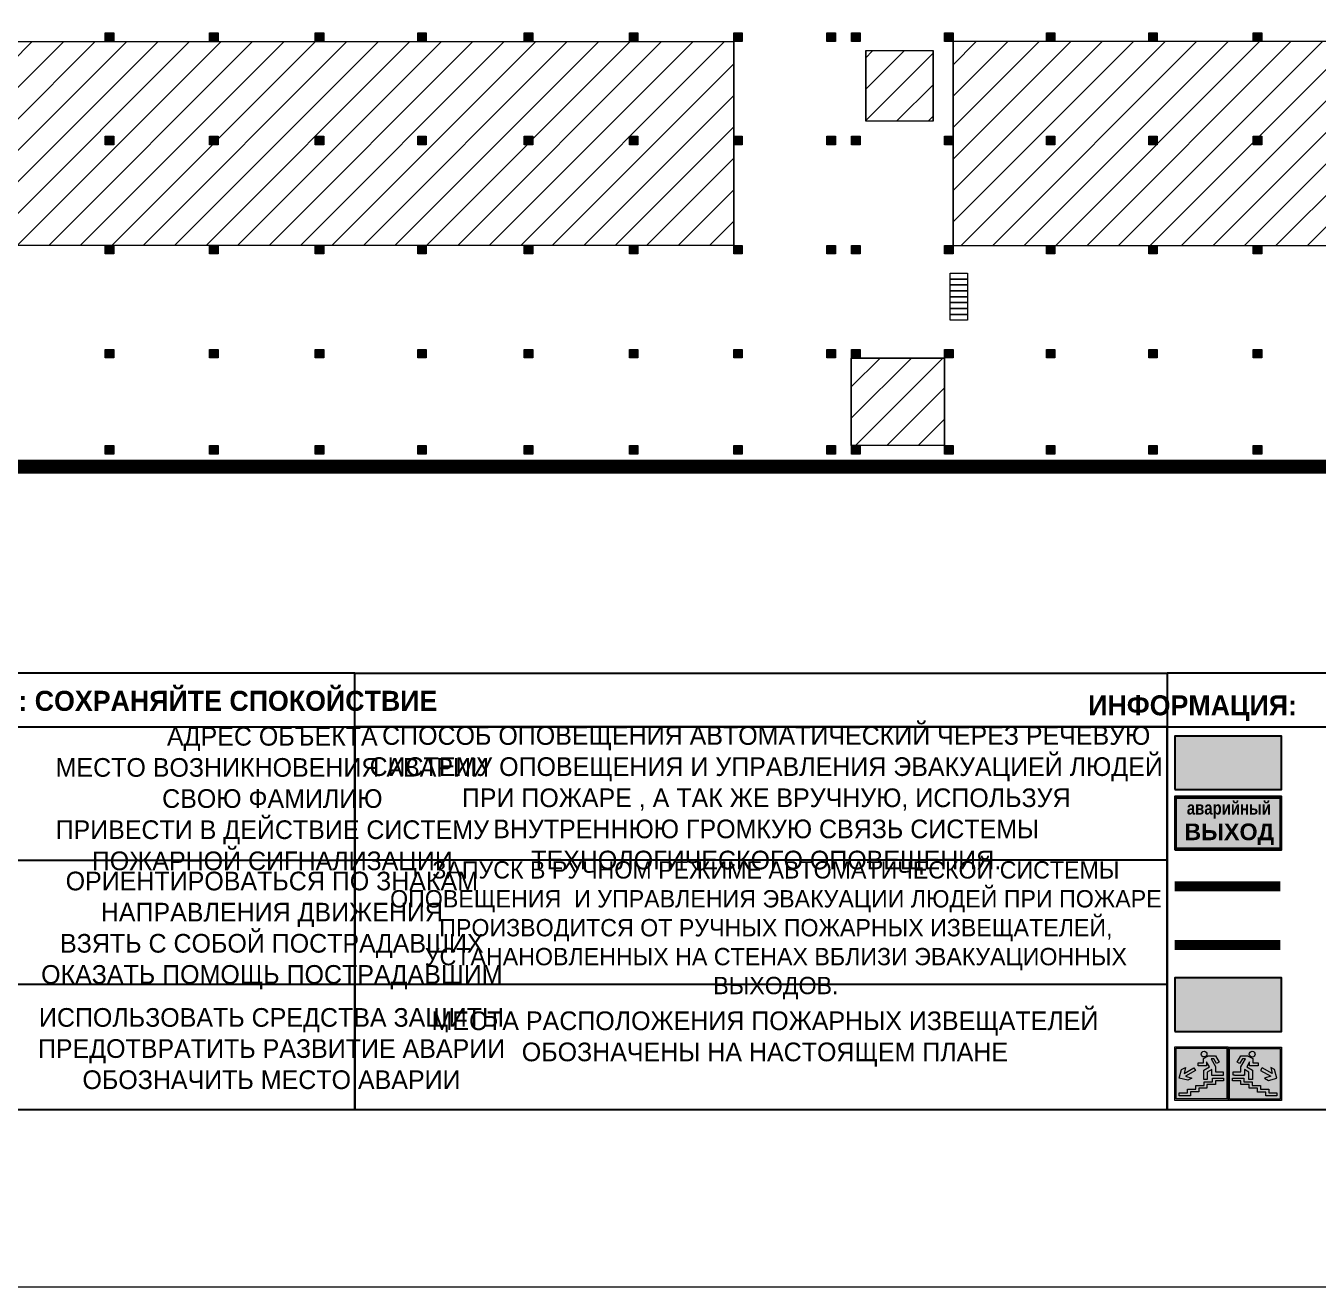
# Model space of a CAD drawing. Header units: millimetres. Extents: x 13810 to 67229, y 12374 to 21950.
# Drawn here: x 30680.8 to 30874.4, y 13755.9 to 13945 of the extents above; entities that cross this region are included whole.
import ezdxf

# ---------------------------------------------------------------- set-up
doc = ezdxf.new("R2010")
doc.units = ezdxf.units.MM
doc.linetypes.add('GOST2.303 4', pattern=[7, 5, -2, 0])
doc.layers.add('План_Штампы', color=7, linetype='Continuous')
doc.styles.add('обычный', font='arial.ttf')

# ---------------------------------------------------------------- blocks, each defined once
blk = doc.blocks.new('A$C41C009D9')
at = {"true_color": 0xffffff}
blk.add_hatch(color=7, dxfattribs=at).paths.add_polyline_path([(0, 8), (-16, 8), (-16, 0), (0, 0)])
h = blk.add_hatch(color=126)
h.dxf.hatch_style = 1
h.paths.add_polyline_path([(-15.8, 7.8), (-15.8, 0.2), (-0.2, 0.2), (-0.2, 7.8)])
at = {"color": 126}
for points in [[(-16, 0), (0, 0), (0, 8), (-16, 8)], [(-16, 0), (0, 0), (0, 8), (-16, 8)], [(-15.8, 7.8), (-0.2, 7.8), (-0.2, 0.2), (-15.8, 0.2)]]:
    blk.add_lwpolyline(points, close=True, dxfattribs=at)
at = {"color": 7, "true_color": 0xffffff, "insert": (-15.8, 7.3), "char_height": 2.5, "width": 15.5999, "attachment_point": 1, "style": 'обычный'}
blk.add_mtext('\\pi1.6133;{\\fArial|b1|i0|c204|p34;\\H0.8x;\\W0.8;аварийный\\H1.25x;\\W1;\\P\\pi1.2327;ВЫХОД}', dxfattribs=at)
blk = doc.blocks.new('A$C32E8229D')
at = {"true_color": 0xffffff}
blk.add_hatch(color=7, dxfattribs=at).paths.add_polyline_path([(0, 0), (0, -8), (16, -8), (16, 0)])
h = blk.add_hatch(color=126)
h.paths.add_polyline_path([(0.2, -0.2), (15.8, -0.2), (15.8, -7.8), (0.2, -7.8)])
h.paths.add_polyline_path([(13.49, -2.05), (12.08, -2.05), (11.37, -2.63, 0.162397), (11.29, -2.84), (11.29, -3.63), (10.35, -3.63), (10.35, -4.05), (11.68, -4.05), (11.68, -3.48), (12.26, -4.28), (11.29, -5.1), (11.29, -6.78), (11.85, -6.78), (11.85, -5.44), (12.8, -4.64), (12.8, -5.94), (14.46, -5.94), (14.46, -5.39), (13.45, -5.39), (13.45, -3.97), (12.46, -2.59), (13.15, -2.59), (13.69, -3.34), (14.18, -3)], flags=16)
h.paths.add_polyline_path([(10.74, -1.82, 1), (11.8, -1.82, 1)], flags=16)
h.paths.add_polyline_path([(9.39, -3.59), (5.99, -3.59), (6.56, -3.03), (5.91, -3.03), (5.1, -3.83), (5.91, -4.64), (6.56, -4.64), (5.99, -4.09), (9.39, -4.09)], flags=16)
h.paths.add_polyline_path([(4.29, -1.08), (1.72, -1.08), (1.72, -6.6), (4.29, -6.6)], flags=16)
at = {"color": 126}
blk.add_lwpolyline([(16, -8), (0, -8), (0, 0), (16, 0)], close=True, dxfattribs=at)
blk = doc.blocks.new('A$C7B4425F7')
at = {"true_color": 0xffffff}
blk.add_hatch(color=7, dxfattribs=at).paths.add_polyline_path([(0, 0), (-16, 0), (-16, -8), (0, -8)])
h = blk.add_hatch(color=126)
h.paths.add_polyline_path([(-0.2, -0.2), (-15.8, -0.2), (-15.8, -7.8), (-0.2, -7.8)])
h.paths.add_polyline_path([(-11.76, -2.03), (-11.76, -3.66), (-11.17, -3.66, -0.568275), (-11.17, -6.18), (-12.58, -6.18), (-12.58, -2.03)], flags=16)
h.paths.add_polyline_path([(-13.33, -4.12, -0.495768), (-13.59, -6.18), (-15.03, -6.18), (-15.03, -2.03), (-13.59, -2.03, -0.487973)], flags=16)
h.paths.add_polyline_path([(-10.25, -2.03), (-9.48, -2.03), (-9.48, -6.18), (-10.25, -6.18)], flags=16)
h.paths.add_polyline_path([(-13.84, -3.69), (-14.24, -3.69), (-14.24, -3.03), (-13.9, -3.03, -0.692621)], flags=0)
h.paths.add_polyline_path([(-9.15, -2.03), (-8.4, -2.03), (-8.04, -3.07), (-7.68, -2.03), (-6.93, -2.03), (-7.64, -4.1), (-6.93, -6.18), (-7.68, -6.18), (-8.04, -5.14), (-8.4, -6.18), (-9.15, -6.18), (-8.44, -4.1)], flags=16)
h.paths.add_polyline_path([(-11.76, -4.46), (-11.42, -4.46, -0.692621), (-11.36, -5.12), (-11.76, -5.12)], flags=0)
h.paths.add_polyline_path([(-13.9, -5.2), (-14.24, -5.2), (-14.24, -4.55), (-13.84, -4.55, -0.708038)], flags=0)
edge = h.paths.add_edge_path(flags=16)
edge.add_ellipse((-5.51, -4.08), major_axis=(0, 2.05), ratio=0.586184, start_angle=0, end_angle=360)
edge = h.paths.add_edge_path(flags=0)
edge.add_ellipse((-5.51, -4.08), major_axis=(0, 1.14), ratio=0.454828, start_angle=0, end_angle=360)
h.paths.add_polyline_path([(-4.13, -4.96, 0.377264), (-3.48, -4.52, 0.0555), (-3.16, -2.03), (-1.66, -2.03), (-1.66, -4.96), (-0.96, -4.96), (-0.96, -7.01), (-1.75, -7.01), (-1.75, -6.18), (-3.3, -6.18), (-3.3, -7.02), (-4.13, -7.02)], flags=16)
h.paths.add_polyline_path([(-2.73, -2.91), (-2.28, -2.91), (-2.28, -4.96), (-3.05, -4.96, 0.079136)], flags=0)
at = {"color": 126}
blk.add_lwpolyline([(-16, -8), (0, -8), (0, 0), (-16, 0)], close=True, dxfattribs=at)
blk = doc.blocks.new('вниз 3')
at = {"lineweight": 0, "true_color": 0xffffff}
h = blk.add_hatch(color=7, dxfattribs=at)
h.dxf.hatch_style = 1
h.paths.add_polyline_path([(40997.5, -4475.69), (40997.25, -4475.28), (40995.76, -4476.15), (40995.97, -4475.23), (40995.39, -4475.56), (40995.05, -4476.83), (40996.33, -4477.17), (40996.91, -4476.83), (40996, -4476.55)], flags=0)
h.paths.add_polyline_path([(40999.81, -4473.95), (41000.22, -4473.95), (41000.64, -4474.67), (41001.03, -4474.43), (41000.46, -4473.49), (41000.42, -4473.49), (40999.43, -4473.49), (40998.68, -4473.92), (40998.68, -4474.57), (40997.88, -4474.57), (40997.88, -4475), (40999.14, -4475), (40999.14, -4474.43), (40999.14, -4474.38), (40999.59, -4475.15), (40998.72, -4475.67), (40998.72, -4477.06), (40999.24, -4477.06), (40999.24, -4475.96), (40999.95, -4475.56), (40999.95, -4476.43), (41001.61, -4476.43), (41001.61, -4475.88), (41000.47, -4475.88), (41000.47, -4475.12)], flags=0)
h.paths.add_polyline_path([(40999.2, -4473.24, 1), (40998.35, -4473.24, 1)], flags=0)
h.paths.add_polyline_path([(41000.46, -4477.26), (41001.69, -4477.26), (41001.69, -4476.84), (41000.03, -4476.84), (41000.03, -4477.39), (40998.78, -4477.39), (40998.78, -4477.95), (40997.53, -4477.95), (40997.53, -4478.5), (40996.29, -4478.5), (40996.29, -4479.06), (40995.05, -4479.06), (40995.05, -4479.48), (40995.29, -4479.48), (40996.72, -4479.48), (40996.72, -4478.92), (40997.97, -4478.92), (40997.97, -4478.36), (40999.2, -4478.36), (40999.2, -4477.81), (41000.46, -4477.81)], flags=0)
h.paths.add_polyline_path([(41002.37, -4472.17), (40994.37, -4472.17), (40994.37, -4480.17), (41002.37, -4480.17)])
h.paths.add_polyline_path([(41002.16, -4479.96), (40994.57, -4479.96), (40994.57, -4472.37), (41002.16, -4472.37)], flags=16)
h.paths.add_polyline_path([(41001.61, -4475.88), (41001.61, -4476.43), (40999.95, -4476.43), (40999.95, -4475.56), (40999.24, -4475.96), (40999.24, -4477.06), (40998.72, -4477.06), (40998.72, -4475.67), (40999.59, -4475.15), (40999.14, -4474.38), (40999.14, -4474.43), (40999.14, -4475), (40997.88, -4475), (40997.88, -4474.57), (40998.68, -4474.57), (40998.68, -4473.92), (40999.43, -4473.49), (41000.42, -4473.49), (41000.46, -4473.49), (41001.03, -4474.43), (41000.64, -4474.67), (41000.22, -4473.95), (40999.81, -4473.95), (41000.47, -4475.12), (41000.47, -4475.88)], flags=0)
h.paths.add_polyline_path([(41001.69, -4476.84), (41001.69, -4477.26), (41000.46, -4477.26), (41000.46, -4477.81), (40999.2, -4477.81), (40999.2, -4478.36), (40997.97, -4478.36), (40997.97, -4478.92), (40996.72, -4478.92), (40996.72, -4479.48), (40995.05, -4479.48), (40995.05, -4479.06), (40996.29, -4479.06), (40996.29, -4478.5), (40997.53, -4478.5), (40997.53, -4477.95), (40998.78, -4477.95), (40998.78, -4477.39), (41000.03, -4477.39), (41000.03, -4476.84)], flags=0)
h.paths.add_polyline_path([(40998.35, -4473.24, -1), (40999.2, -4473.24, -1)], flags=0)
h.paths.add_polyline_path([(40997.5, -4475.69), (40996, -4476.55), (40996.91, -4476.83), (40996.33, -4477.17), (40995.05, -4476.83), (40995.39, -4475.56), (40995.97, -4475.23), (40995.76, -4476.15), (40997.25, -4475.28)], flags=0)
at = {"lineweight": 0}
h = blk.add_hatch(color=126, dxfattribs=at)
h.dxf.hatch_style = 1
h.paths.add_polyline_path([(41002.16, -4472.37), (40994.57, -4472.37), (40994.57, -4479.96), (41002.16, -4479.96)])
h.paths.add_polyline_path([(40995.97, -4475.23), (40995.76, -4476.15), (40997.25, -4475.28), (40997.5, -4475.69), (40996, -4476.55), (40996.91, -4476.83), (40996.33, -4477.17), (40995.05, -4476.83), (40995.39, -4475.56)], flags=16)
h.paths.add_polyline_path([(40997.88, -4474.57), (40998.68, -4474.57), (40998.68, -4473.92), (40999.43, -4473.49), (41000.42, -4473.49), (41000.46, -4473.49), (41001.03, -4474.43), (41000.64, -4474.67), (41000.22, -4473.95), (40999.81, -4473.95), (41000.47, -4475.12), (41000.47, -4475.88), (41001.61, -4475.88), (41001.61, -4476.43), (40999.95, -4476.43), (40999.95, -4475.56), (40999.24, -4475.96), (40999.24, -4477.06), (40998.72, -4477.06), (40998.72, -4475.67), (40999.59, -4475.15), (40999.14, -4474.38), (40999.14, -4474.43), (40999.14, -4475), (40997.88, -4475)], flags=16)
h.paths.add_polyline_path([(40998.35, -4473.24, -1), (40999.2, -4473.24, -1)], flags=16)
h.paths.add_polyline_path([(40997.53, -4477.95), (40998.78, -4477.95), (40998.78, -4477.39), (41000.03, -4477.39), (41000.03, -4476.84), (41001.69, -4476.84), (41001.69, -4477.26), (41000.46, -4477.26), (41000.46, -4477.81), (40999.2, -4477.81), (40999.2, -4478.36), (40997.97, -4478.36), (40997.97, -4478.92), (40996.72, -4478.92), (40996.72, -4479.48), (40995.05, -4479.48), (40995.05, -4479.06), (40996.29, -4479.06), (40996.29, -4478.5), (40997.53, -4478.5)], flags=16)
at = {"lineweight": 0, "true_color": 0xffffff}
h = blk.add_hatch(color=7, dxfattribs=at)
h.dxf.hatch_style = 1
h.paths.add_polyline_path([(40999.2, -4473.24, 1), (40998.35, -4473.24, 1)])
h.paths.add_polyline_path([(40999.81, -4473.95), (41000.22, -4473.95), (41000.64, -4474.67), (41001.03, -4474.43), (41000.46, -4473.49), (41000.42, -4473.49), (40999.43, -4473.49), (40998.68, -4473.92), (40998.68, -4474.57), (40997.88, -4474.57), (40997.88, -4475), (40999.14, -4475), (40999.14, -4474.43), (40999.14, -4474.38), (40999.59, -4475.15), (40998.72, -4475.67), (40998.72, -4477.06), (40999.24, -4477.06), (40999.24, -4475.96), (40999.95, -4475.56), (40999.95, -4476.43), (41001.61, -4476.43), (41001.61, -4475.88), (41000.47, -4475.88), (41000.47, -4475.12)])
h.paths.add_polyline_path([(40999.2, -4477.81), (41000.46, -4477.81), (41000.46, -4477.26), (41001.69, -4477.26), (41001.69, -4476.84), (41000.03, -4476.84), (41000.03, -4477.39), (40998.78, -4477.39), (40998.78, -4477.95), (40997.53, -4477.95), (40997.53, -4478.5), (40996.29, -4478.5), (40996.29, -4479.06), (40995.05, -4479.06), (40995.05, -4479.48), (40995.29, -4479.48), (40996.72, -4479.48), (40996.72, -4478.92), (40997.97, -4478.92), (40997.97, -4478.36), (40999.2, -4478.36)])
h.paths.add_polyline_path([(40997.5, -4475.69), (40997.25, -4475.28), (40995.76, -4476.15), (40995.97, -4475.23), (40995.39, -4475.56), (40995.05, -4476.83), (40996.33, -4477.17), (40996.91, -4476.83), (40996, -4476.55)])
at = {"color": 126, "lineweight": 0}
for points in [[(40994.37, -4472.17), (41002.37, -4472.17), (41002.37, -4480.17), (40994.37, -4480.17)], [(40994.57, -4472.37), (41002.16, -4472.37), (41002.16, -4479.96), (40994.57, -4479.96)]]:
    blk.add_lwpolyline(points, close=True, dxfattribs=at)
for points in [[(40999.14, -4474.43), (40999.14, -4475), (40997.88, -4475), (40997.88, -4474.57), (40998.68, -4474.57), (40998.68, -4473.92), (40999.43, -4473.49), (41000.42, -4473.49), (41000.46, -4473.49), (41001.03, -4474.43), (41000.64, -4474.67), (41000.22, -4473.95), (40999.81, -4473.95), (41000.47, -4475.12), (41000.47, -4475.88), (41001.61, -4475.88), (41001.61, -4476.43), (40999.95, -4476.43), (40999.95, -4475.56), (40999.24, -4475.96), (40999.24, -4477.06), (40998.72, -4477.06), (40998.72, -4475.67), (40999.59, -4475.15), (40999.14, -4474.38), (40999.14, -4474.43)], [(40995.05, -4476.83), (40995.39, -4475.56), (40995.97, -4475.23), (40995.76, -4476.15), (40997.25, -4475.28), (40997.5, -4475.69), (40996, -4476.55), (40996.91, -4476.83), (40996.33, -4477.17), (40995.05, -4476.83)], [(40995.29, -4479.48), (40995.05, -4479.48), (40995.05, -4479.06), (40996.29, -4479.06), (40996.29, -4478.5), (40997.53, -4478.5), (40997.53, -4477.95), (40998.78, -4477.95), (40998.78, -4477.39), (41000.03, -4477.39), (41000.03, -4476.84), (41001.69, -4476.84), (41001.69, -4477.26), (41000.46, -4477.26), (41000.46, -4477.81), (40999.2, -4477.81), (40999.2, -4478.36), (40997.97, -4478.36), (40997.97, -4478.92), (40996.72, -4478.92), (40996.72, -4479.48), (40995.05, -4479.48)]]:
    blk.add_lwpolyline(points, dxfattribs=at)
blk.add_circle((40998.77, -4473.24), 0.426, dxfattribs=at)
blk = doc.blocks.new('вниз')
at = {"lineweight": 0, "true_color": 0xffffff}
h = blk.add_hatch(color=7, dxfattribs=at)
h.dxf.hatch_style = 1
h.paths.add_polyline_path([(40994.51, -4472.22), (40986.51, -4472.22), (40986.51, -4480.22), (40994.51, -4480.22)])
h.paths.add_polyline_path([(40994.31, -4472.42), (40994.31, -4480.01), (40986.71, -4480.01), (40986.71, -4472.42)], flags=16)
h.paths.add_polyline_path([(40988.43, -4473.53), (40989.43, -4473.53), (40990.19, -4473.96), (40990.19, -4474.6), (40991, -4474.6), (40991, -4475.06), (40989.73, -4475.06), (40989.73, -4474.46), (40989.3, -4475.18), (40990.17, -4475.7), (40990.17, -4477.11), (40989.63, -4477.11), (40989.63, -4476.01), (40988.94, -4475.59), (40988.94, -4476.46), (40988.94, -4476.46), (40987.47, -4476.46), (40987.26, -4476.46), (40987.26, -4475.92), (40988.4, -4475.92), (40988.4, -4475.2), (40989.1, -4473.99), (40988.66, -4473.99), (40988.24, -4474.7), (40987.86, -4474.47), (40988.41, -4473.56)], flags=0)
h.paths.add_polyline_path([(40990.55, -4473.29, -1), (40989.69, -4473.29, -1)], flags=0)
h.paths.add_polyline_path([(40988.85, -4476.89), (40988.85, -4477.43), (40990.1, -4477.43), (40990.1, -4477.99), (40991.34, -4477.99), (40991.34, -4478.54), (40992.59, -4478.54), (40992.59, -4479.09), (40993.83, -4479.09), (40993.83, -4479.52), (40992.17, -4479.52), (40992.17, -4478.97), (40990.91, -4478.97), (40990.91, -4478.41), (40989.68, -4478.41), (40989.68, -4477.86), (40988.43, -4477.86), (40988.43, -4477.31), (40987.6, -4477.31), (40987.18, -4477.31), (40987.18, -4476.89)], flags=0)
h.paths.add_polyline_path([(40991.61, -4475.33), (40993.12, -4476.2), (40992.9, -4475.27), (40993.48, -4475.6), (40993.83, -4476.88), (40992.56, -4477.22), (40991.97, -4476.88), (40992.9, -4476.61), (40991.38, -4475.74), (40991.58, -4475.39)], flags=0)
h.paths.add_polyline_path([(40990.19, -4473.96), (40989.43, -4473.53), (40988.43, -4473.53), (40988.41, -4473.56), (40987.86, -4474.47), (40988.24, -4474.7), (40988.66, -4473.99), (40989.1, -4473.99), (40988.4, -4475.2), (40988.4, -4475.92), (40987.26, -4475.92), (40987.26, -4476.46), (40987.47, -4476.46), (40988.94, -4476.46), (40988.94, -4476.27), (40988.94, -4475.59), (40989.63, -4476.01), (40989.63, -4477.11), (40990.17, -4477.11), (40990.17, -4475.7), (40989.3, -4475.18), (40989.73, -4474.46), (40989.73, -4475.06), (40991, -4475.06), (40991, -4474.6), (40990.19, -4474.6)], flags=0)
h.paths.add_polyline_path([(40990.55, -4473.29, 1), (40989.69, -4473.29, 1)], flags=0)
h.paths.add_polyline_path([(40991.61, -4475.33), (40991.58, -4475.39), (40991.38, -4475.74), (40992.9, -4476.61), (40991.97, -4476.88), (40992.56, -4477.22), (40993.83, -4476.88), (40993.48, -4475.6), (40992.9, -4475.27), (40993.12, -4476.2)], flags=0)
h.paths.add_polyline_path([(40990.1, -4477.43), (40988.85, -4477.43), (40988.85, -4476.89), (40987.18, -4476.89), (40987.18, -4477.31), (40987.6, -4477.31), (40988.43, -4477.31), (40988.43, -4477.86), (40989.68, -4477.86), (40989.68, -4478.41), (40990.91, -4478.41), (40990.91, -4478.97), (40992.17, -4478.97), (40992.17, -4479.52), (40993.83, -4479.52), (40993.83, -4479.09), (40992.59, -4479.09), (40992.59, -4478.54), (40991.34, -4478.54), (40991.34, -4477.99), (40990.1, -4477.99)], flags=0)
at = {"lineweight": 0}
h = blk.add_hatch(color=126, dxfattribs=at)
h.dxf.hatch_style = 1
h.paths.add_polyline_path([(40994.31, -4472.42), (40986.71, -4472.42), (40986.71, -4480.01), (40994.31, -4480.01)])
h.paths.add_polyline_path([(40988.43, -4473.53), (40989.43, -4473.53), (40990.19, -4473.96), (40990.19, -4474.6), (40991, -4474.6), (40991, -4475.06), (40989.73, -4475.06), (40989.73, -4474.46), (40989.3, -4475.18), (40990.17, -4475.7), (40990.17, -4477.11), (40989.63, -4477.11), (40989.63, -4476.01), (40988.94, -4475.59), (40988.94, -4476.46), (40988.94, -4476.46), (40987.47, -4476.46), (40987.26, -4476.46), (40987.26, -4475.92), (40988.4, -4475.92), (40988.4, -4475.2), (40989.1, -4473.99), (40988.66, -4473.99), (40988.24, -4474.7), (40987.86, -4474.47), (40988.41, -4473.56)], flags=16)
h.paths.add_polyline_path([(40990.55, -4473.29, -1), (40989.69, -4473.29, -1)], flags=16)
h.paths.add_polyline_path([(40988.85, -4476.89), (40988.85, -4477.43), (40990.1, -4477.43), (40990.1, -4477.99), (40991.34, -4477.99), (40991.34, -4478.54), (40992.59, -4478.54), (40992.59, -4479.09), (40993.83, -4479.09), (40993.83, -4479.52), (40992.17, -4479.52), (40992.17, -4478.97), (40990.91, -4478.97), (40990.91, -4478.41), (40989.68, -4478.41), (40989.68, -4477.86), (40988.43, -4477.86), (40988.43, -4477.31), (40987.6, -4477.31), (40987.18, -4477.31), (40987.18, -4476.89)], flags=16)
h.paths.add_polyline_path([(40991.61, -4475.33), (40993.12, -4476.2), (40992.9, -4475.27), (40993.48, -4475.6), (40993.83, -4476.88), (40992.56, -4477.22), (40991.97, -4476.88), (40992.9, -4476.61), (40991.38, -4475.74), (40991.58, -4475.39)], flags=16)
at = {"lineweight": 0, "true_color": 0xffffff}
h = blk.add_hatch(color=7, dxfattribs=at)
h.dxf.hatch_style = 1
h.paths.add_polyline_path([(40989.73, -4474.46), (40989.73, -4475.06), (40991, -4475.06), (40991, -4474.6), (40990.19, -4474.6), (40990.19, -4473.96), (40989.43, -4473.53), (40988.43, -4473.53), (40988.41, -4473.56), (40987.86, -4474.47), (40988.24, -4474.7), (40988.66, -4473.99), (40989.1, -4473.99), (40988.4, -4475.2), (40988.4, -4475.92), (40987.26, -4475.92), (40987.26, -4476.46), (40987.47, -4476.46), (40988.94, -4476.46), (40988.94, -4475.59), (40989.63, -4476.01), (40989.63, -4477.11), (40990.17, -4477.11), (40990.17, -4475.7), (40989.3, -4475.18)])
h.paths.add_polyline_path([(40989.69, -4473.29, 1), (40990.55, -4473.29, 1)])
h.paths.add_polyline_path([(40991.61, -4475.33), (40991.58, -4475.39), (40991.38, -4475.74), (40992.9, -4476.61), (40991.97, -4476.88), (40992.56, -4477.22), (40993.83, -4476.88), (40993.48, -4475.6), (40992.9, -4475.27), (40993.12, -4476.2)])
h.paths.add_polyline_path([(40990.1, -4477.43), (40988.85, -4477.43), (40988.85, -4476.89), (40987.18, -4476.89), (40987.18, -4477.31), (40987.6, -4477.31), (40988.43, -4477.31), (40988.43, -4477.86), (40989.68, -4477.86), (40989.68, -4478.41), (40990.91, -4478.41), (40990.91, -4478.97), (40992.17, -4478.97), (40992.17, -4479.52), (40993.83, -4479.52), (40993.83, -4479.09), (40992.59, -4479.09), (40992.59, -4478.54), (40991.34, -4478.54), (40991.34, -4477.99), (40990.1, -4477.99)])
at = {"color": 126, "lineweight": 0}
for points in [[(40986.51, -4472.22), (40994.51, -4472.22), (40994.51, -4480.22), (40986.51, -4480.22)], [(40986.71, -4472.42), (40994.31, -4472.42), (40994.31, -4480.01), (40986.71, -4480.01)]]:
    blk.add_lwpolyline(points, close=True, dxfattribs=at)
for points in [[(40987.47, -4476.46), (40987.26, -4476.46), (40987.26, -4475.92), (40988.4, -4475.92), (40988.4, -4475.2), (40989.1, -4473.99), (40988.66, -4473.99), (40988.24, -4474.7), (40987.86, -4474.47), (40988.41, -4473.56), (40988.43, -4473.53), (40989.43, -4473.53), (40990.19, -4473.96), (40990.19, -4474.6), (40991, -4474.6), (40991, -4475.06), (40989.73, -4475.06), (40989.73, -4474.46), (40989.3, -4475.18), (40990.17, -4475.7), (40990.17, -4477.11), (40989.63, -4477.11), (40989.63, -4476.01), (40988.94, -4475.59), (40988.94, -4476.46)], [(40987.47, -4476.46), (40988.94, -4476.46), (40988.94, -4476.27)], [(40991.58, -4475.39), (40991.38, -4475.74), (40992.9, -4476.61), (40991.97, -4476.88), (40992.56, -4477.22), (40993.83, -4476.88), (40993.48, -4475.6), (40992.9, -4475.27), (40993.12, -4476.2), (40991.61, -4475.33), (40991.58, -4475.39)], [(40987.6, -4477.31), (40987.18, -4477.31), (40987.18, -4476.89), (40988.85, -4476.89), (40988.85, -4477.43), (40990.1, -4477.43), (40990.1, -4477.99), (40991.34, -4477.99), (40991.34, -4478.54), (40992.59, -4478.54), (40992.59, -4479.09), (40993.83, -4479.09), (40993.83, -4479.52), (40992.17, -4479.52), (40992.17, -4478.97), (40990.91, -4478.97), (40990.91, -4478.41), (40989.68, -4478.41), (40989.68, -4477.86), (40988.43, -4477.86), (40988.43, -4477.31), (40987.6, -4477.31)]]:
    blk.add_lwpolyline(points, dxfattribs=at)
blk.add_circle((40990.12, -4473.29), 0.432, dxfattribs=at)

msp = doc.modelspace()

# ---------------------------------------------------------------- hatches: boundary and pattern name
at = {"lineweight": 0, "true_color": 0x000000}
h = msp.add_hatch(dxfattribs=at)
h.set_pattern_fill('ANSI31', color=18, scale=1.05, angle=180)
h.set_pattern_definition([(225, (47670.896, 22487.802), (2.35731723, -2.35731723), [])])
h.paths.add_polyline_path([(30962.76, 13896.46), (30962.76, 13884.63), (30976.38, 13884.63), (30976.38, 13896.46)])
h.paths.add_polyline_path([(30976.38, 13990.35), (30976.38, 14022.84), (30943.5, 14022.84), (30943.5, 13990.35)])
h.paths.add_polyline_path([(30912.41, 13884.27), (30926.01, 13884.27), (30926.01, 13896.46), (30912.41, 13896.46)])
h.paths.add_polyline_path([(30819.71, 13942.6), (30819.71, 13912.06), (30912.41, 13912.06), (30912.41, 13942.6)])
h.paths.add_polyline_path([(30818.43, 13882.05), (30818.43, 13895.17), (30804.48, 13895.17), (30804.48, 13882.05)])
h.paths.add_polyline_path([(30806.6, 13941.21), (30806.6, 13930.71), (30816.76, 13930.71), (30816.76, 13941.21)])
h.paths.add_polyline_path([(30805.44, 13993), (30817.26, 13993), (30817.26, 14004.23), (30805.44, 14004.23)])
h.paths.add_polyline_path([(30805.44, 14024.09), (30817.26, 14024.09), (30817.26, 14035.32), (30805.44, 14035.32)])
h.paths.add_polyline_path([(30693.93, 14021.54), (30693.93, 13991.64), (30786.82, 13991.64), (30786.82, 14021.54)])
h.paths.add_polyline_path([(30678.66, 13942.6), (30678.66, 13912.06), (30786.82, 13912.06), (30786.82, 13942.6)])
h.paths.add_polyline_path([(30630.66, 13912.06), (30645.51, 13912.06), (30645.51, 13942.6), (30630.66, 13942.6)])
h.paths.add_polyline_path([(30552.79, 14021.54), (30552.79, 13991.64), (30645.51, 13991.64), (30645.51, 14021.54)])
at = {"lineweight": 0}
h = msp.add_hatch(color=256, dxfattribs=at)
h.dxf.hatch_style = 1
h.paths.add_polyline_path([(30692.7, 13943.91), (30692.7, 13942.61), (30693.98, 13942.61), (30693.98, 13943.91)])
h = msp.add_hatch(color=256, dxfattribs=at)
h.dxf.hatch_style = 1
h.paths.add_polyline_path([(30708.34, 13943.91), (30708.34, 13942.61), (30709.62, 13942.61), (30709.62, 13943.91)])
h = msp.add_hatch(color=256, dxfattribs=at)
h.dxf.hatch_style = 1
h.paths.add_polyline_path([(30724.16, 13943.91), (30724.16, 13942.61), (30725.44, 13942.61), (30725.44, 13943.91)])
h = msp.add_hatch(color=256, dxfattribs=at)
h.dxf.hatch_style = 1
h.paths.add_polyline_path([(30739.52, 13943.91), (30739.52, 13942.61), (30740.8, 13942.61), (30740.8, 13943.91)])
h = msp.add_hatch(color=256, dxfattribs=at)
h.dxf.hatch_style = 1
h.paths.add_polyline_path([(30755.49, 13943.91), (30755.49, 13942.61), (30756.77, 13942.61), (30756.77, 13943.91)])
h = msp.add_hatch(color=256, dxfattribs=at)
h.dxf.hatch_style = 1
h.paths.add_polyline_path([(30771.24, 13943.91), (30771.24, 13942.61), (30772.52, 13942.61), (30772.52, 13943.91)])
h = msp.add_hatch(color=256, dxfattribs=at)
h.dxf.hatch_style = 1
h.paths.add_polyline_path([(30786.87, 13943.91), (30786.87, 13942.61), (30788.15, 13942.61), (30788.15, 13943.91)])
h = msp.add_hatch(color=256, dxfattribs=at)
h.dxf.hatch_style = 1
h.paths.add_polyline_path([(30800.83, 13943.91), (30800.83, 13942.61), (30802.11, 13942.61), (30802.11, 13943.91)])
h = msp.add_hatch(color=256, dxfattribs=at)
h.dxf.hatch_style = 1
h.paths.add_polyline_path([(30804.52, 13943.91), (30804.52, 13942.61), (30805.81, 13942.61), (30805.81, 13943.91)])
h = msp.add_hatch(color=256, dxfattribs=at)
h.dxf.hatch_style = 1
h.paths.add_polyline_path([(30818.48, 13943.91), (30818.48, 13942.61), (30819.76, 13942.61), (30819.76, 13943.91)])
h = msp.add_hatch(color=256, dxfattribs=at)
h.dxf.hatch_style = 1
h.paths.add_polyline_path([(30833.72, 13943.91), (30833.72, 13942.61), (30835.01, 13942.61), (30835.01, 13943.91)])
h = msp.add_hatch(color=256, dxfattribs=at)
h.dxf.hatch_style = 1
h.paths.add_polyline_path([(30849.06, 13943.91), (30849.06, 13942.61), (30850.34, 13942.61), (30850.34, 13943.91)])
h = msp.add_hatch(color=256, dxfattribs=at)
h.dxf.hatch_style = 1
h.paths.add_polyline_path([(30864.72, 13943.91), (30864.72, 13942.61), (30866, 13942.61), (30866, 13943.91)])
h = msp.add_hatch(color=256, dxfattribs=at)
h.dxf.hatch_style = 1
h.paths.add_polyline_path([(30692.7, 13928.42), (30692.7, 13927.12), (30693.98, 13927.12), (30693.98, 13928.42)])
h = msp.add_hatch(color=256, dxfattribs=at)
h.dxf.hatch_style = 1
h.paths.add_polyline_path([(30708.34, 13928.42), (30708.34, 13927.12), (30709.62, 13927.12), (30709.62, 13928.42)])
h = msp.add_hatch(color=256, dxfattribs=at)
h.dxf.hatch_style = 1
h.paths.add_polyline_path([(30724.16, 13928.42), (30724.16, 13927.12), (30725.44, 13927.12), (30725.44, 13928.42)])
h = msp.add_hatch(color=256, dxfattribs=at)
h.dxf.hatch_style = 1
h.paths.add_polyline_path([(30739.52, 13928.42), (30739.52, 13927.12), (30740.8, 13927.12), (30740.8, 13928.42)])
h = msp.add_hatch(color=256, dxfattribs=at)
h.dxf.hatch_style = 1
h.paths.add_polyline_path([(30755.49, 13928.42), (30755.49, 13927.12), (30756.77, 13927.12), (30756.77, 13928.42)])
h = msp.add_hatch(color=256, dxfattribs=at)
h.dxf.hatch_style = 1
h.paths.add_polyline_path([(30771.24, 13928.42), (30771.24, 13927.12), (30772.52, 13927.12), (30772.52, 13928.42)])
h = msp.add_hatch(color=256, dxfattribs=at)
h.dxf.hatch_style = 1
h.paths.add_polyline_path([(30786.87, 13928.42), (30786.87, 13927.12), (30788.15, 13927.12), (30788.15, 13928.42)])
h = msp.add_hatch(color=256, dxfattribs=at)
h.dxf.hatch_style = 1
h.paths.add_polyline_path([(30800.83, 13928.42), (30800.83, 13927.12), (30802.11, 13927.12), (30802.11, 13928.42)])
h = msp.add_hatch(color=256, dxfattribs=at)
h.dxf.hatch_style = 1
h.paths.add_polyline_path([(30804.52, 13928.42), (30804.52, 13927.12), (30805.81, 13927.12), (30805.81, 13928.42)])
h = msp.add_hatch(color=256, dxfattribs=at)
h.dxf.hatch_style = 1
h.paths.add_polyline_path([(30818.48, 13928.42), (30818.48, 13927.12), (30819.76, 13927.12), (30819.76, 13928.42)])
h = msp.add_hatch(color=256, dxfattribs=at)
h.dxf.hatch_style = 1
h.paths.add_polyline_path([(30833.72, 13928.42), (30833.72, 13927.12), (30835.01, 13927.12), (30835.01, 13928.42)])
h = msp.add_hatch(color=256, dxfattribs=at)
h.dxf.hatch_style = 1
h.paths.add_polyline_path([(30849.06, 13928.42), (30849.06, 13927.12), (30850.34, 13927.12), (30850.34, 13928.42)])
h = msp.add_hatch(color=256, dxfattribs=at)
h.dxf.hatch_style = 1
h.paths.add_polyline_path([(30864.72, 13928.42), (30864.72, 13927.12), (30866, 13927.12), (30866, 13928.42)])
h = msp.add_hatch(color=256, dxfattribs=at)
h.dxf.hatch_style = 1
h.paths.add_polyline_path([(30692.7, 13912.06), (30692.7, 13910.77), (30693.98, 13910.77), (30693.98, 13912.06)])
h = msp.add_hatch(color=256, dxfattribs=at)
h.dxf.hatch_style = 1
h.paths.add_polyline_path([(30708.34, 13912.06), (30708.34, 13910.77), (30709.62, 13910.77), (30709.62, 13912.06)])
h = msp.add_hatch(color=256, dxfattribs=at)
h.dxf.hatch_style = 1
h.paths.add_polyline_path([(30724.16, 13912.06), (30724.16, 13910.77), (30725.44, 13910.77), (30725.44, 13912.06)])
h = msp.add_hatch(color=256, dxfattribs=at)
h.dxf.hatch_style = 1
h.paths.add_polyline_path([(30739.52, 13912.06), (30739.52, 13910.77), (30740.8, 13910.77), (30740.8, 13912.06)])
h = msp.add_hatch(color=256, dxfattribs=at)
h.dxf.hatch_style = 1
h.paths.add_polyline_path([(30755.49, 13912.06), (30755.49, 13910.77), (30756.77, 13910.77), (30756.77, 13912.06)])
h = msp.add_hatch(color=256, dxfattribs=at)
h.dxf.hatch_style = 1
h.paths.add_polyline_path([(30771.24, 13912.06), (30771.24, 13910.77), (30772.52, 13910.77), (30772.52, 13912.06)])
h = msp.add_hatch(color=256, dxfattribs=at)
h.dxf.hatch_style = 1
h.paths.add_polyline_path([(30786.87, 13912.06), (30786.87, 13910.77), (30788.15, 13910.77), (30788.15, 13912.06)])
h = msp.add_hatch(color=256, dxfattribs=at)
h.dxf.hatch_style = 1
h.paths.add_polyline_path([(30800.83, 13912.06), (30800.83, 13910.77), (30802.11, 13910.77), (30802.11, 13912.06)])
h = msp.add_hatch(color=256, dxfattribs=at)
h.dxf.hatch_style = 1
h.paths.add_polyline_path([(30804.52, 13912.06), (30804.52, 13910.77), (30805.81, 13910.77), (30805.81, 13912.06)])
h = msp.add_hatch(color=256, dxfattribs=at)
h.dxf.hatch_style = 1
h.paths.add_polyline_path([(30818.48, 13912.06), (30818.48, 13910.77), (30819.76, 13910.77), (30819.76, 13912.06)])
h = msp.add_hatch(color=256, dxfattribs=at)
h.dxf.hatch_style = 1
h.paths.add_polyline_path([(30833.72, 13912.06), (30833.72, 13910.77), (30835.01, 13910.77), (30835.01, 13912.06)])
h = msp.add_hatch(color=256, dxfattribs=at)
h.dxf.hatch_style = 1
h.paths.add_polyline_path([(30849.06, 13912.06), (30849.06, 13910.77), (30850.34, 13910.77), (30850.34, 13912.06)])
h = msp.add_hatch(color=256, dxfattribs=at)
h.dxf.hatch_style = 1
h.paths.add_polyline_path([(30864.72, 13912.06), (30864.72, 13910.77), (30866, 13910.77), (30866, 13912.06)])
h = msp.add_hatch(color=256, dxfattribs=at)
h.dxf.hatch_style = 1
h.paths.add_polyline_path([(30692.7, 13896.47), (30692.7, 13895.18), (30693.98, 13895.18), (30693.98, 13896.47)])
h = msp.add_hatch(color=256, dxfattribs=at)
h.dxf.hatch_style = 1
h.paths.add_polyline_path([(30708.34, 13896.47), (30708.34, 13895.18), (30709.62, 13895.18), (30709.62, 13896.47)])
h = msp.add_hatch(color=256, dxfattribs=at)
h.dxf.hatch_style = 1
h.paths.add_polyline_path([(30724.16, 13896.47), (30724.16, 13895.18), (30725.44, 13895.18), (30725.44, 13896.47)])
h = msp.add_hatch(color=256, dxfattribs=at)
h.dxf.hatch_style = 1
h.paths.add_polyline_path([(30739.52, 13896.47), (30739.52, 13895.18), (30740.8, 13895.18), (30740.8, 13896.47)])
h = msp.add_hatch(color=256, dxfattribs=at)
h.dxf.hatch_style = 1
h.paths.add_polyline_path([(30755.49, 13896.47), (30755.49, 13895.18), (30756.77, 13895.18), (30756.77, 13896.47)])
h = msp.add_hatch(color=256, dxfattribs=at)
h.dxf.hatch_style = 1
h.paths.add_polyline_path([(30771.24, 13896.47), (30771.24, 13895.18), (30772.52, 13895.18), (30772.52, 13896.47)])
h = msp.add_hatch(color=256, dxfattribs=at)
h.dxf.hatch_style = 1
h.paths.add_polyline_path([(30786.87, 13896.47), (30786.87, 13895.18), (30788.15, 13895.18), (30788.15, 13896.47)])
h = msp.add_hatch(color=256, dxfattribs=at)
h.dxf.hatch_style = 1
h.paths.add_polyline_path([(30800.83, 13896.47), (30800.83, 13895.18), (30802.11, 13895.18), (30802.11, 13896.47)])
h = msp.add_hatch(color=256, dxfattribs=at)
h.dxf.hatch_style = 1
h.paths.add_polyline_path([(30804.52, 13896.47), (30804.52, 13895.18), (30805.81, 13895.18), (30805.81, 13896.47)])
h = msp.add_hatch(color=256, dxfattribs=at)
h.dxf.hatch_style = 1
h.paths.add_polyline_path([(30818.48, 13896.47), (30818.48, 13895.18), (30819.76, 13895.18), (30819.76, 13896.47)])
h = msp.add_hatch(color=256, dxfattribs=at)
h.dxf.hatch_style = 1
h.paths.add_polyline_path([(30833.72, 13896.47), (30833.72, 13895.18), (30835.01, 13895.18), (30835.01, 13896.47)])
h = msp.add_hatch(color=256, dxfattribs=at)
h.dxf.hatch_style = 1
h.paths.add_polyline_path([(30849.06, 13896.47), (30849.06, 13895.18), (30850.34, 13895.18), (30850.34, 13896.47)])
h = msp.add_hatch(color=256, dxfattribs=at)
h.dxf.hatch_style = 1
h.paths.add_polyline_path([(30864.72, 13896.47), (30864.72, 13895.18), (30866, 13895.18), (30866, 13896.47)])
h = msp.add_hatch(color=256, dxfattribs=at)
h.dxf.hatch_style = 1
h.paths.add_polyline_path([(30692.7, 13882.06), (30692.7, 13880.77), (30693.98, 13880.77), (30693.98, 13882.06)])
h = msp.add_hatch(color=256, dxfattribs=at)
h.dxf.hatch_style = 1
h.paths.add_polyline_path([(30708.34, 13882.06), (30708.34, 13880.77), (30709.62, 13880.77), (30709.62, 13882.06)])
h = msp.add_hatch(color=256, dxfattribs=at)
h.dxf.hatch_style = 1
h.paths.add_polyline_path([(30724.16, 13882.06), (30724.16, 13880.77), (30725.44, 13880.77), (30725.44, 13882.06)])
h = msp.add_hatch(color=256, dxfattribs=at)
h.dxf.hatch_style = 1
h.paths.add_polyline_path([(30739.52, 13882.06), (30739.52, 13880.77), (30740.8, 13880.77), (30740.8, 13882.06)])
h = msp.add_hatch(color=256, dxfattribs=at)
h.dxf.hatch_style = 1
h.paths.add_polyline_path([(30755.49, 13882.06), (30755.49, 13880.77), (30756.77, 13880.77), (30756.77, 13882.06)])
h = msp.add_hatch(color=256, dxfattribs=at)
h.dxf.hatch_style = 1
h.paths.add_polyline_path([(30771.24, 13882.06), (30771.24, 13880.77), (30772.52, 13880.77), (30772.52, 13882.06)])
h = msp.add_hatch(color=256, dxfattribs=at)
h.dxf.hatch_style = 1
h.paths.add_polyline_path([(30786.87, 13882.06), (30786.87, 13880.77), (30788.15, 13880.77), (30788.15, 13882.06)])
h = msp.add_hatch(color=256, dxfattribs=at)
h.dxf.hatch_style = 1
h.paths.add_polyline_path([(30800.83, 13882.06), (30800.83, 13880.77), (30802.11, 13880.77), (30802.11, 13882.06)])
h = msp.add_hatch(color=256, dxfattribs=at)
h.dxf.hatch_style = 1
h.paths.add_polyline_path([(30804.52, 13882.06), (30804.52, 13880.77), (30805.81, 13880.77), (30805.81, 13882.06)])
h = msp.add_hatch(color=256, dxfattribs=at)
h.dxf.hatch_style = 1
h.paths.add_polyline_path([(30818.48, 13882.06), (30818.48, 13880.77), (30819.76, 13880.77), (30819.76, 13882.06)])
h = msp.add_hatch(color=256, dxfattribs=at)
h.dxf.hatch_style = 1
h.paths.add_polyline_path([(30833.72, 13882.06), (30833.72, 13880.77), (30835.01, 13880.77), (30835.01, 13882.06)])
h = msp.add_hatch(color=256, dxfattribs=at)
h.dxf.hatch_style = 1
h.paths.add_polyline_path([(30849.06, 13882.06), (30849.06, 13880.77), (30850.34, 13880.77), (30850.34, 13882.06)])
h = msp.add_hatch(color=256, dxfattribs=at)
h.dxf.hatch_style = 1
h.paths.add_polyline_path([(30864.72, 13882.06), (30864.72, 13880.77), (30866, 13880.77), (30866, 13882.06)])

# ---------------------------------------------------------------- linework, layer by layer
at = {"color": 126, "lineweight": 0, "true_color": 0x008754}
msp.add_lwpolyline([(30417.22, 14150.9), (31017.22, 14150.9), (31017.22, 13755.9), (30417.22, 13755.9)], close=True, dxfattribs=at)
at = {"lineweight": 0}
for points in [[(30693.98, 13942.61), (30692.7, 13942.61), (30692.7, 13943.91), (30693.98, 13943.91)], [(30709.62, 13942.61), (30708.34, 13942.61), (30708.34, 13943.91), (30709.62, 13943.91)], [(30725.44, 13942.61), (30724.16, 13942.61), (30724.16, 13943.91), (30725.44, 13943.91)], [(30740.8, 13942.61), (30739.52, 13942.61), (30739.52, 13943.91), (30740.8, 13943.91)], [(30756.77, 13942.61), (30755.49, 13942.61), (30755.49, 13943.91), (30756.77, 13943.91)], [(30772.52, 13942.61), (30771.24, 13942.61), (30771.24, 13943.91), (30772.52, 13943.91)], [(30788.15, 13942.61), (30786.87, 13942.61), (30786.87, 13943.91), (30788.15, 13943.91)], [(30802.11, 13942.61), (30800.83, 13942.61), (30800.83, 13943.91), (30802.11, 13943.91)], [(30805.81, 13942.61), (30804.52, 13942.61), (30804.52, 13943.91), (30805.81, 13943.91)], [(30819.76, 13942.61), (30818.48, 13942.61), (30818.48, 13943.91), (30819.76, 13943.91)], [(30835.01, 13942.61), (30833.72, 13942.61), (30833.72, 13943.91), (30835.01, 13943.91)], [(30850.34, 13942.61), (30849.06, 13942.61), (30849.06, 13943.91), (30850.34, 13943.91)], [(30866, 13942.61), (30864.72, 13942.61), (30864.72, 13943.91), (30866, 13943.91)], [(30786.82, 13912.06), (30678.66, 13912.06), (30678.66, 13942.6), (30786.82, 13942.6)], [(30786.87, 13912.06), (30678.71, 13912.06), (30678.71, 13942.61), (30786.87, 13942.61)], [(30819.71, 13912.06), (30912.41, 13912.06), (30912.41, 13942.6), (30819.71, 13942.6)], [(30819.76, 13912.06), (30912.46, 13912.06), (30912.46, 13942.61), (30819.76, 13942.61)], [(30816.76, 13941.21), (30806.6, 13941.21), (30806.6, 13930.71), (30816.76, 13930.71)], [(30816.81, 13941.22), (30806.65, 13941.22), (30806.65, 13930.72), (30816.81, 13930.72)], [(30693.98, 13927.12), (30692.7, 13927.12), (30692.7, 13928.42), (30693.98, 13928.42)], [(30709.62, 13927.12), (30708.34, 13927.12), (30708.34, 13928.42), (30709.62, 13928.42)], [(30725.44, 13927.12), (30724.16, 13927.12), (30724.16, 13928.42), (30725.44, 13928.42)], [(30740.8, 13927.12), (30739.52, 13927.12), (30739.52, 13928.42), (30740.8, 13928.42)], [(30756.77, 13927.12), (30755.49, 13927.12), (30755.49, 13928.42), (30756.77, 13928.42)], [(30772.52, 13927.12), (30771.24, 13927.12), (30771.24, 13928.42), (30772.52, 13928.42)], [(30788.15, 13927.12), (30786.87, 13927.12), (30786.87, 13928.42), (30788.15, 13928.42)], [(30802.11, 13927.12), (30800.83, 13927.12), (30800.83, 13928.42), (30802.11, 13928.42)], [(30805.81, 13927.12), (30804.52, 13927.12), (30804.52, 13928.42), (30805.81, 13928.42)], [(30819.76, 13927.12), (30818.48, 13927.12), (30818.48, 13928.42), (30819.76, 13928.42)], [(30835.01, 13927.12), (30833.72, 13927.12), (30833.72, 13928.42), (30835.01, 13928.42)], [(30850.34, 13927.12), (30849.06, 13927.12), (30849.06, 13928.42), (30850.34, 13928.42)], [(30866, 13927.12), (30864.72, 13927.12), (30864.72, 13928.42), (30866, 13928.42)], [(30693.98, 13910.77), (30692.7, 13910.77), (30692.7, 13912.06), (30693.98, 13912.06)], [(30709.62, 13910.77), (30708.34, 13910.77), (30708.34, 13912.06), (30709.62, 13912.06)], [(30725.44, 13910.77), (30724.16, 13910.77), (30724.16, 13912.06), (30725.44, 13912.06)], [(30740.8, 13910.77), (30739.52, 13910.77), (30739.52, 13912.06), (30740.8, 13912.06)], [(30756.77, 13910.77), (30755.49, 13910.77), (30755.49, 13912.06), (30756.77, 13912.06)], [(30772.52, 13910.77), (30771.24, 13910.77), (30771.24, 13912.06), (30772.52, 13912.06)], [(30788.15, 13910.77), (30786.87, 13910.77), (30786.87, 13912.06), (30788.15, 13912.06)], [(30802.11, 13910.77), (30800.83, 13910.77), (30800.83, 13912.06), (30802.11, 13912.06)], [(30805.81, 13910.77), (30804.52, 13910.77), (30804.52, 13912.06), (30805.81, 13912.06)], [(30819.76, 13910.77), (30818.48, 13910.77), (30818.48, 13912.06), (30819.76, 13912.06)], [(30835.01, 13910.77), (30833.72, 13910.77), (30833.72, 13912.06), (30835.01, 13912.06)], [(30850.34, 13910.77), (30849.06, 13910.77), (30849.06, 13912.06), (30850.34, 13912.06)], [(30866, 13910.77), (30864.72, 13910.77), (30864.72, 13912.06), (30866, 13912.06)], [(30819.29, 13907), (30819.29, 13907.88), (30821.92, 13907.88), (30821.92, 13907)], [(30819.29, 13906.12), (30819.29, 13907), (30821.92, 13907), (30821.92, 13906.12)], [(30819.29, 13905.24), (30819.29, 13906.12), (30821.92, 13906.12), (30821.92, 13905.24)], [(30819.29, 13904.36), (30819.29, 13905.24), (30821.92, 13905.24), (30821.92, 13904.36)], [(30819.29, 13903.48), (30819.29, 13904.36), (30821.92, 13904.36), (30821.92, 13903.48)], [(30819.29, 13902.6), (30819.29, 13903.48), (30821.92, 13903.48), (30821.92, 13902.6)], [(30819.29, 13901.72), (30819.29, 13902.6), (30821.92, 13902.6), (30821.92, 13901.72)], [(30819.29, 13900.84), (30819.29, 13901.72), (30821.92, 13901.72), (30821.92, 13900.84)], [(30693.98, 13895.18), (30692.7, 13895.18), (30692.7, 13896.47), (30693.98, 13896.47)], [(30709.62, 13895.18), (30708.34, 13895.18), (30708.34, 13896.47), (30709.62, 13896.47)], [(30725.44, 13895.18), (30724.16, 13895.18), (30724.16, 13896.47), (30725.44, 13896.47)], [(30740.8, 13895.18), (30739.52, 13895.18), (30739.52, 13896.47), (30740.8, 13896.47)], [(30756.77, 13895.18), (30755.49, 13895.18), (30755.49, 13896.47), (30756.77, 13896.47)], [(30772.52, 13895.18), (30771.24, 13895.18), (30771.24, 13896.47), (30772.52, 13896.47)], [(30788.15, 13895.18), (30786.87, 13895.18), (30786.87, 13896.47), (30788.15, 13896.47)], [(30802.11, 13895.18), (30800.83, 13895.18), (30800.83, 13896.47), (30802.11, 13896.47)], [(30818.43, 13882.05), (30804.48, 13882.05), (30804.48, 13895.17), (30818.43, 13895.17)], [(30805.81, 13895.18), (30804.52, 13895.18), (30804.52, 13896.47), (30805.81, 13896.47)], [(30818.48, 13882.06), (30804.52, 13882.06), (30804.52, 13895.18), (30818.48, 13895.18)], [(30819.76, 13895.18), (30818.48, 13895.18), (30818.48, 13896.47), (30819.76, 13896.47)], [(30835.01, 13895.18), (30833.72, 13895.18), (30833.72, 13896.47), (30835.01, 13896.47)], [(30850.34, 13895.18), (30849.06, 13895.18), (30849.06, 13896.47), (30850.34, 13896.47)], [(30866, 13895.18), (30864.72, 13895.18), (30864.72, 13896.47), (30866, 13896.47)], [(30693.98, 13880.77), (30692.7, 13880.77), (30692.7, 13882.06), (30693.98, 13882.06)], [(30709.62, 13880.77), (30708.34, 13880.77), (30708.34, 13882.06), (30709.62, 13882.06)], [(30725.44, 13880.77), (30724.16, 13880.77), (30724.16, 13882.06), (30725.44, 13882.06)], [(30740.8, 13880.77), (30739.52, 13880.77), (30739.52, 13882.06), (30740.8, 13882.06)], [(30756.77, 13880.77), (30755.49, 13880.77), (30755.49, 13882.06), (30756.77, 13882.06)], [(30772.52, 13880.77), (30771.24, 13880.77), (30771.24, 13882.06), (30772.52, 13882.06)], [(30788.15, 13880.77), (30786.87, 13880.77), (30786.87, 13882.06), (30788.15, 13882.06)], [(30802.11, 13880.77), (30800.83, 13880.77), (30800.83, 13882.06), (30802.11, 13882.06)], [(30805.81, 13880.77), (30804.52, 13880.77), (30804.52, 13882.06), (30805.81, 13882.06)], [(30819.76, 13880.77), (30818.48, 13880.77), (30818.48, 13882.06), (30819.76, 13882.06)], [(30835.01, 13880.77), (30833.72, 13880.77), (30833.72, 13882.06), (30835.01, 13882.06)], [(30850.34, 13880.77), (30849.06, 13880.77), (30849.06, 13882.06), (30850.34, 13882.06)], [(30866, 13880.77), (30864.72, 13880.77), (30864.72, 13882.06), (30866, 13882.06)]]:
    msp.add_lwpolyline(points, close=True, dxfattribs=at)
at = {"lineweight": 0, "const_width": 2.1}
msp.add_lwpolyline([(30517.71, 13878.87), (30993.17, 13878.87), (30993.17, 13881.09)], dxfattribs=at)
for points in [[(30586.35, 13839.89), (30730.12, 13839.89), (30730.12, 13847.94), (30586.35, 13847.94)], [(30730.12, 13847.94), (30851.83, 13847.94), (30851.83, 13782.49), (30730.12, 13782.49)], [(30730.12, 13847.94), (30851.83, 13847.94), (30851.83, 13839.89), (30730.12, 13839.89)], [(30851.83, 13839.89), (30995.6, 13839.89), (30995.6, 13847.94), (30851.83, 13847.94)], [(30586.35, 13839.89), (30730.12, 13839.89), (30730.12, 13782.49), (30586.35, 13782.49)], [(30730.12, 13839.89), (30851.83, 13839.89), (30851.83, 13819.9), (30730.12, 13819.9)], [(30851.83, 13839.89), (30995.6, 13839.89), (30995.6, 13782.49), (30851.83, 13782.49)], [(30851.83, 13819.9), (30730.12, 13819.9), (30730.12, 13801.32), (30851.83, 13801.32)]]:
    msp.add_lwpolyline(points, close=True)
for points in [[(30644.77, 13819.9), (30586.35, 13819.9), (30730.12, 13819.9)], [(30644.77, 13801.32), (30586.35, 13801.32), (30730.12, 13801.32)]]:
    msp.add_lwpolyline(points)
at = {"color": 126, "lineweight": 80, "true_color": 0x008754, "const_width": 1.5}
msp.add_lwpolyline([(30868.75, 13815.99), (30852.95, 13815.99)], dxfattribs=at)
at = {"color": 126, "linetype": 'GOST2.303 4', "lineweight": 80, "true_color": 0x008754, "const_width": 1.5}
msp.add_lwpolyline([(30868.75, 13807.19), (30852.95, 13807.19)], dxfattribs=at)

# ---------------------------------------------------------------- block references
msp.add_blockref('A$C41C009D9', (30868.95, 13821.43))
at = {"color": 126, "true_color": 0x008754}
for name, p in [('вниз 3', (-10141.42, 18264.07)), ('вниз', (-10125.56, 18264.11)), ('вниз', (-10125.56, 18264.11))]:
    msp.add_blockref(name, p, dxfattribs=at)
at = {"layer": 'План_Штампы'}
msp.add_blockref('A$C7B4425F7', (30868.95, 13838.51), dxfattribs=at)
at = {"layer": 'План_Штампы', "color": 126, "true_color": 0x008754, "xscale": -1}
msp.add_blockref('A$C32E8229D', (30868.95, 13802.24), dxfattribs=at)

# ---------------------------------------------------------------- texts
at = {"lineweight": 0, "attachment_point": 5, "style": 'обычный'}
for s, insert, char_height, width in [('{\\fProxima Nova Rg|b1|i0|c204|p2;ДЕЙСТВИЯ ПРИ АВАРИИ: СОХРАНЯЙТЕ СПОКОЙСТВИЕ\\H1.6644x; }', (30685.96, 13843.35), 3, 175.1736), ('{\\fProxima Nova Rg|b1|i0|c204|p2;ИНФОРМАЦИЯ:\\H1.1997x; }', (30855.63, 13842.68), 3, 175.1736), ('{\\fProxima Nova Rg|b0|i0|c204|p2;СПОСОБ ОПОВЕЩЕНИЯ АВТОМАТИЧЕСКИЙ ЧЕРЕЗ РЕЧЕВУЮ СИСТЕМУ ОПОВЕЩЕНИЯ И УПРАВЛЕНИЯ ЭВАКУАЦИЕЙ ЛЮДЕЙ ПРИ ПОЖАРЕ , А ТАК ЖЕ ВРУЧНУЮ, ИСПОЛЬЗУЯ ВНУТРЕННЮЮ ГРОМКУЮ СВЯЗЬ СИСТЕМЫ ТЕХНОЛОГИЧЕСКОГО ОПОВЕЩЕНИЯ.}', (30791.74, 13828.85), 2.8, 118.5618), ('\\pi-8.4,l8.4,t8.4;{\\fProxima Nova Rg|b0|i0|c204|p2;АДРЕС ОБЪЕКТА\\PМЕСТО ВОЗНИКНОВЕНИЯ АВАРИИ\\PСВОЮ ФАМИЛИЮ\\PПРИВЕСТИ В ДЕЙСТВИЕ СИСТЕМУ \\PПОЖАРНОЙ СИГНАЛИЗАЦИИ}', (30717.74, 13828.73), 2.8, 126.6484), ('{\\fProxima Nova Rg|b0|i0|c204|p2;\\P\\pt7.8;ЗАПУСК В РУЧНОМ РЕЖИМЕ АВТОМАТИЧЕСКОЙ СИСТЕМЫ ОПОВЕЩЕНИЯ  И УПРАВЛЕНИЯ ЭВАКУАЦИИ ЛЮДЕЙ ПРИ ПОЖАРЕ ПРОИЗВОДИТСЯ ОТ РУЧНЫХ ПОЖАРНЫХ ИЗВЕЩАТЕЛЕЙ, УСТАНАНОВЛЕННЫХ НА СТЕНАХ ВБЛИЗИ ЭВАКУАЦИОННЫХ ВЫХОДОВ. }', (30793.19, 13811.57), 2.6, 121.7868), ('\\pi-8.4,l8.4,t8.4;{\\fProxima Nova Rg|b0|i0|c204|p2;ОРИЕНТИРОВАТЬСЯ ПО ЗНАКАМ \\PНАПРАВЛЕНИЯ ДВИЖЕНИЯ\\PВЗЯТЬ С СОБОЙ ПОСТРАДАВШИХ\\PОКАЗАТЬ ПОМОЩЬ ПОСТРАДАВШИМ}', (30717.67, 13809.37), 2.8, 126.6484), ('\\pt8.4;{\\fProxima Nova Rg|b0|i0|c204|p2;\\PМЕСТА РАСПОЛОЖЕНИЯ ПОЖАРНЫХ ИЗВЕЩАТЕЛЕЙ ОБОЗНАЧЕНЫ НА НАСТОЯЩЕМ ПЛАНЕ}', (30791.55, 13795.42), 2.8, 118.5618), ('\\pi-8.4,l8.4,t8.4;{\\fProxima Nova Rg|b0|i0|c204|p2;ИСПОЛЬЗОВАТЬ СРЕДСТВА ЗАЩИТЫ \\PПРЕДОТВРАТИТЬ РАЗВИТИЕ АВАРИИ\\PОБОЗНАЧИТЬ МЕСТО АВАРИИ}', (30717.62, 13791.64), 2.8, 126.6484)]:
    msp.add_mtext(s, dxfattribs=dict(at, insert=insert, char_height=char_height, width=width))

doc.saveas('drawing.dxf')
